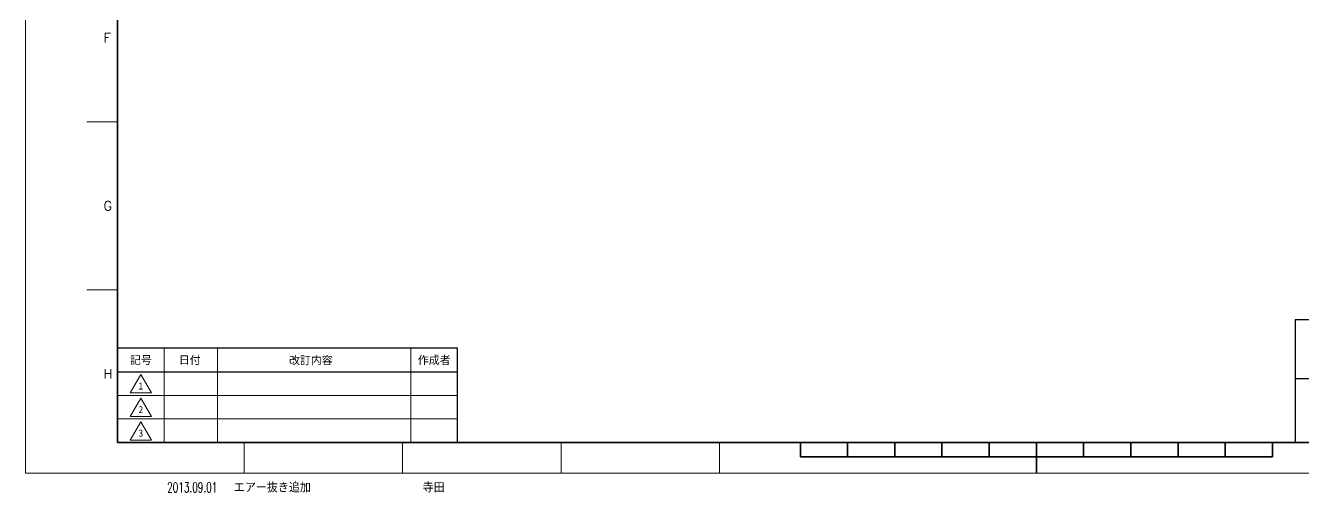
# Model space of a CAD drawing. Header units: millimetres. Extents: x 0 to 1764, y -17 to 1242.
# Drawn here: x 0 to 1150, y -17 to 403 of the extents above; entities that cross this region are included whole.
import ezdxf
from ezdxf.enums import TextEntityAlignment as Align

# ---------------------------------------------------------------- set-up
doc = ezdxf.new("R2010")
doc.units = ezdxf.units.MM
doc.header["$LTSCALE"] = 1.2
doc.layers.add('90_FRAME', color=5, linetype='Continuous', lineweight=35)
doc.layers.add('91_BLANK', color=5, linetype='Continuous', lineweight=0, plot=False)
doc.styles.add('KSS_TXT', font='txt.shx', dxfattribs={"bigfont": 'extfont2.shx'})
doc.styles.add('MS_G', font='MS Gothic.ttf')
doc.styles.get("Standard").update_dxf_attribs({"font": 'txt.shx', "bigfont": 'extfont2.shx'})
doc.styles.add('表題用', font='MS PGothic.ttf')

msp = doc.modelspace()

# ---------------------------------------------------------------- linework, layer by layer
at = {"layer": '90_FRAME', "color": 4, "lineweight": 13}
for p, q in [((82.742, 316.17), (55.133, 316.17)), ((82.742, 164.946), (55.133, 164.946)), ((196.76, 0), (196.76, 27.485)), ((339.328, 0), (339.328, 27.485)), ((481.896, 0), (481.896, 27.485)), ((624.464, 0), (624.464, 27.485))]:
    msp.add_line(p, q, dxfattribs=at)
at = {"layer": '90_FRAME', "color": 0, "lineweight": 13}
for p, q in [((124.742, 27.485), (124.742, 112.343)), ((172.742, 27.485), (172.742, 112.343)), ((346.742, 27.485), (346.742, 112.343)), ((82.742, 69.914), (388.742, 69.914)), ((82.742, 48.7), (388.742, 48.7))]:
    msp.add_line(p, q, dxfattribs=at)
at = {"layer": '90_FRAME', "color": 0, "lineweight": 25}
for p, q in [((82.742, 91.128), (388.742, 91.128)), ((1385.78, 84.764), (1142.459, 84.764))]:
    msp.add_line(p, q, dxfattribs=at)
at = {"layer": '90_FRAME'}
for p, q in [((697.224, 14.743), (697.224, 27.485)), ((739.699, 14.743), (739.699, 27.485)), ((782.175, 14.743), (782.175, 27.485)), ((824.65, 14.743), (824.65, 27.485)), ((867.125, 14.743), (867.125, 27.485)), ((909.6, 0), (909.6, 27.485)), ((952.076, 14.743), (952.076, 27.485)), ((994.551, 14.743), (994.551, 27.485)), ((1037.026, 14.743), (1037.026, 27.485)), ((1079.501, 14.743), (1079.501, 27.485)), ((1121.977, 14.743), (1121.977, 27.485)), ((697.224, 14.743), (1121.977, 14.743))]:
    msp.add_line(p, q, dxfattribs=at)
msp.add_lwpolyline([(82.742, 27.485), (1736.459, 27.485), (1736.459, 1209.75), (82.742, 1209.75)], close=True, dxfattribs=at)
at = {"layer": '90_FRAME', "color": 0, "lineweight": 25}
for points in [[(1142.459, 27.485), (1736.459, 27.485), (1736.459, 137.8), (1142.459, 137.8)], [(82.742, 27.485), (388.742, 27.485), (388.742, 112.343), (82.742, 112.343)]]:
    msp.add_lwpolyline(points, close=True, dxfattribs=at)
at = {"layer": '90_FRAME', "color": 0, "lineweight": 13}
for points in [[(94.195, 72.167), (103.742, 88.702), (113.288, 72.167), (94.195, 72.167)], [(94.195, 50.953), (103.742, 67.488), (113.288, 50.953), (94.195, 50.953)], [(94.195, 29.739), (103.742, 46.274), (113.288, 29.739), (94.195, 29.739)]]:
    msp.add_lwpolyline(points, dxfattribs=at)
at = {"layer": '91_BLANK'}
msp.add_lwpolyline([(0, 0), (1764.068, 0), (1764.068, 1241.619), (0, 1241.619)], close=True, dxfattribs=at)

# ---------------------------------------------------------------- texts
at = {"layer": '90_FRAME', "color": 0, "lineweight": 13, "style": 'KSS_TXT'}
for s, p in [('F', (70.199, 391.782)), ('G', (70.199, 240.558)), ('H', (70.199, 89.334))]:
    msp.add_text(s, height=8.52, dxfattribs=at).set_placement(p, align=Align.MIDDLE_LEFT)
at = {"layer": '90_FRAME', "color": 0, "style": '表題用'}
for s, p in [('記号', (103.742, 101.735)), ('日付', (147.711, 101.735)), ('作成者', (367.742, 101.735))]:
    msp.add_text(s, height=7.2, dxfattribs=at).set_placement(p, align=Align.MIDDLE_CENTER)
msp.add_text('改訂内容', height=7.2, dxfattribs=at).set_placement((256.742, 101.735), align=Align.MIDDLE)
at = {"layer": '90_FRAME', "color": 0, "lineweight": 13, "style": 'MS_G'}
for s, p in [('1', (103.742, 78.4)), ('2', (103.742, 57.185)), ('3', (103.742, 35.971))]:
    msp.add_text(s, height=6.364, dxfattribs=at).set_placement(p, align=Align.MIDDLE)
at = {"layer": '90_FRAME', "color": 3, "lineweight": 13, "width": 0.65}
msp.add_text('2013.09.01', height=9, dxfattribs=at).set_placement((127.43, -17.392))
at = {"layer": '90_FRAME', "color": 3, "lineweight": 13}
for s, p in [('エアー抜き追加', (187.405, -17.392)), ('寺田', (357.315, -17.392))]:
    msp.add_text(s, height=9, dxfattribs=at).set_placement(p)

doc.saveas('drawing.dxf')
